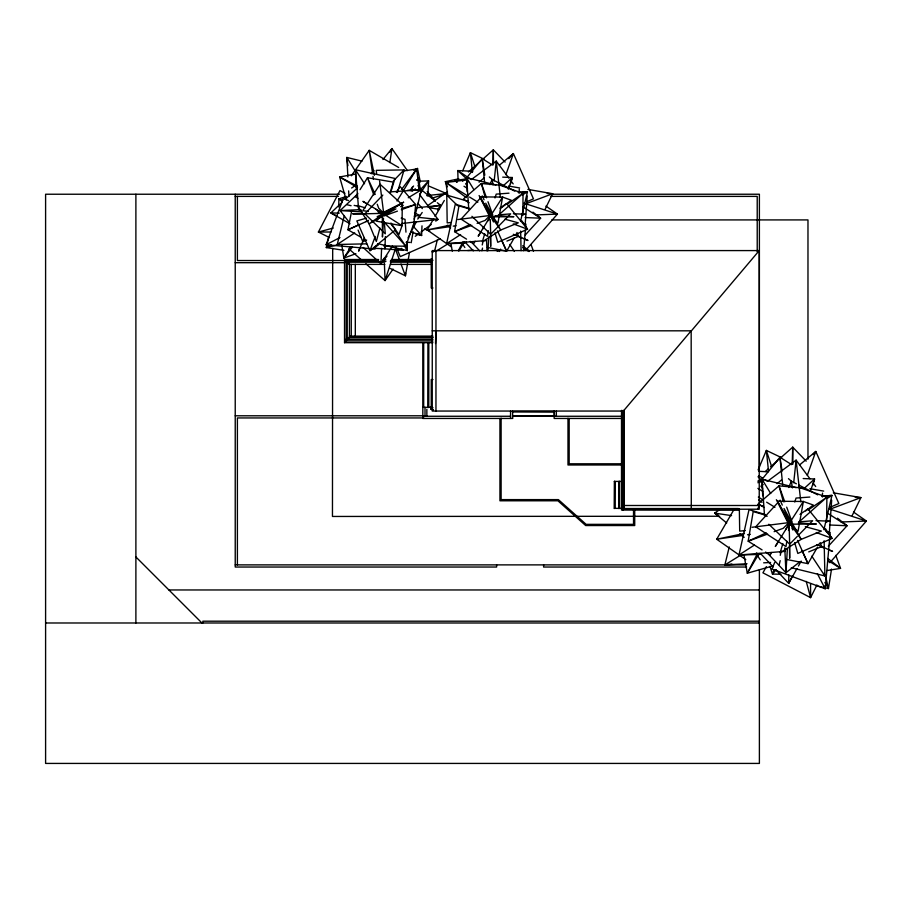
<?xml version="1.0" encoding="UTF-8"?>
<svg xmlns="http://www.w3.org/2000/svg" width="912" height="912" viewBox="0 0 912 912"><rect width="100%" height="100%" fill="white"/><g stroke="black" fill="none" stroke-linecap="round" stroke-linejoin="round"><path stroke-width="1.37" d="M332.686 248.372L332.458 516.454L719.705 516.249M522.85 215.312L523.043 193.367L498.545 184.714M826.648 522.428L826.876 497.2L798.524 487.179M338.751 206.99L338.888 198.862L346.366 196.445M788.823 574.948L788.663 583.327L776.055 569.966M519.156 193.07L519.259 189.251M822.407 497.017L822.51 493.118M492.833 165.311L493.324 149.819L482.938 159.041M792.186 464.094L792.722 447.154L780.034 458.405M435.503 343.528L435.959 330.817M385.388 236.55L384.91 248.828L403.15 250.367L401.314 248.349M421.994 225.857L421.629 235.49L415.439 233.723M405.532 273.076L405.418 275.8L390.142 268.379M381.604 248.303L380.942 263.773L363.158 247.494M427.853 196.012L428.583 180.918L418.631 181.214M525.118 225.367L527.216 196M829.339 532.551L831.676 500.221M383.485 218.173L382.459 237.029L382.276 212.952L362.93 201.347L367.547 204.185M487.92 250.754L488.752 236.915M787.387 548.671L785.939 572.713L800.189 561.553M523.579 250.686L525.426 229.71M525.677 226.917L525.928 224.124L523.214 223.486M413.82 224.66L415.644 204.527L400.037 186.493L396.378 192.364M494.167 180.941L496.276 161.116L471.31 179.584M793.714 482.699L796.108 460.138L767.71 481.137M389.846 162.61L391.932 148.576L407.39 170.612M488.353 230.736L487.475 236.311L461.096 219.131L457.949 219.53M786.839 541.215L785.996 546.562L755.672 526.817L752.058 527.273M788.515 530.522L789.359 525.187M831.527 569.077L828.449 588.559L816.149 585.755M407.584 263.42L405.418 275.8L400.995 264.013M408.063 260.661L409.499 252.407M411.187 242.774L413.113 231.773M785.449 548.579L784.97 551.372L738.994 555.009L749.014 509.648L764.906 514.425M351.736 210.547L347.951 229.778L361.175 237.337M328.787 236.653L326.291 247.562L343.927 250.344M375.664 246.377L375.026 249.079L372.233 248.828M520.524 221.331L527.467 191.805L518.939 192.443M823.912 529.678L831.961 495.41L822.293 496.128M482.22 244.986L483.189 240.95M780.25 555.328L781.231 551.201M481.889 250.789L482.551 248.064M779.201 564.767L780.193 560.675M366.67 243.835L337.246 244.484L344.303 215.688M414.185 219.131L421.412 189.753L407.539 190.346M434.625 250.925L437.315 239.913M729.258 546.949L724.858 564.938L747.031 563.741M379.951 228.08L376.314 241.441L369.109 223.839L357.333 205.496L365.313 207.868M510.56 183.711L512.339 177.521L502.706 177.145M812.763 485.309L814.576 478.982L803.187 478.549M390.222 192.637L393.243 182.092L367.49 177.737L360.012 189.696M397.438 192.523L404.05 169.917L376.268 170.339L376.656 174.386M484.705 233.825L482.345 241.817L500.688 230.041L518.278 222.836L504.929 219.188M488.65 220.522L489.835 216.52M782.861 543.575L780.102 552.889L801.181 539.357L821.404 531.069L805.285 526.68M787.979 526.281L788.766 523.613M390.974 191.68L394.942 178.444L355.486 169.735L355.908 184.919M494.988 197.961L496.219 194.131L508.999 193.173M794.785 502.01L796.051 498.066L809.856 497.051M395.968 247.061L385.046 280.577L365.86 263.762M508.337 189.24L512.339 177.521L503.048 185.968M810.437 491.112L814.576 478.982L804.076 488.536M414.436 221.696L405.783 246.194L383.827 246.001M773.878 570.103L772.475 574.081L780.923 574.229M505.886 174.682L513.388 153.569L533.463 198.873L527.011 201.609M807.314 475.289L815.784 451.451L838.858 503.527L829.84 507.357M369.428 248.588L326.097 244.747L343.311 198.406L348.43 200.572M375.254 236.402L369.941 250.697L356.843 220.921L366.339 218.15M364.344 237.77L358.633 251.165L360.16 247.334M489.938 184.634L492.127 179.436L489.322 176.951M788.686 487.51L791.342 481.183L788.481 478.652M462.703 170.829L470.387 152.657L484.42 159.372M758.111 469.897L766.354 450.414L781.641 457.71M774.698 562.487L771.94 568.997L825.223 588.787L830.194 532.551L826.169 531.605M758.351 507.414L759.24 505.499L623.363 505.499L623.797 507.927M545.216 209.008L552.649 193.732L527.877 189.4M852.196 515.542L860.905 497.61L833.329 492.799M816.947 584.968L810.597 597.634L762.922 572.827L766.376 566.626M407.983 237.929L416.453 221.57M417.753 219.051L422.188 212.473M458.394 250.675L462.954 241.84M757.598 553.333L747.316 573.215L773.205 565.816M792.528 575.871L788.663 583.327L797.031 568.495M499.263 251.507L500.62 249.113M798.422 566.033L801.215 561.085M389.846 152.224L391.932 148.576L382.949 159.532M514.174 237.975L506.627 251.188L487.396 247.414M817.483 547.097L808.009 563.662L786.361 559.409M433.622 218.891L427.192 229.938L451.486 246.992M435.047 216.429L444.326 200.469M734.297 508.999L716.707 539.231L745.799 559.66M475.118 241.235L473.716 243.629L470.136 241.384M771.62 552.524L770.184 554.963L765.556 552.068M458.918 250.982L464.003 242.455M758.214 554.986L747.316 573.215L743.975 555.1M410.742 190.665L413.558 185.991M417.08 180.143L418.494 177.806L420.364 190.106M397.005 201.005L416.67 169.016L402.899 171.068M481.034 231.602L478.196 236.219L490.975 215.437L479.096 195.544L489.79 216.862L513.866 216.691L495.022 215.665M482.459 229.3L483.873 226.985M487.43 221.217L490.268 216.6M778.267 541.682L775.325 546.459L790.02 522.576M785.62 529.735L789.29 523.762M357.766 193.287L355.52 196.878L357.903 198.28M350.63 247.289L343.847 258.085L341.863 245.567M437.589 210.034L440.542 205.348L437.304 202.726M491.021 215.164L502.592 197.095L511.222 200.184L501.315 207.822M392.32 246.126L380.942 263.773L387.007 256.078M410.092 190.517L412.384 187.051M416.966 180.12L418.494 177.806M419.885 193.937L428.583 180.918L419.919 190.163M393.049 269.074L385.046 280.577L384.408 263.728M351.337 175.799L369.212 150.343L398.669 167.489M401.565 189.445L416.67 169.016L419.224 190.141M352.488 246.935L343.847 258.085L355.885 253.707M465.576 179.117L482.197 158.608L491.557 164.502M760.859 480.772L779.931 457.243L791.639 464.63M371.264 173.782L373.966 170.487M776.044 569.84L772.475 574.081L769.967 566.352M623.363 411.05L432.254 411.05L432.254 250.583L759.24 250.583L759.24 509.204L623.363 509.204L623.363 411.05L691.171 330.817L691.296 509.204M691.296 330.965L759.24 250.583M464.846 247.528L462.566 244.051L464.402 241.942M759.183 553.356L757.359 555.454L760.232 559.82M382.846 213.454L376.132 221.114L402.055 225.743L398.966 234.384L391.328 224.466M508.828 158.654L513.388 153.569L499.434 165.186M812.934 454.621L815.784 451.451L799.653 464.881M525.301 234.943L540.622 218.196L532.916 212.143M828.301 546.265L847.088 525.745L837.501 518.198M350.732 246.776L348.806 248.816L361.597 260.023M382.835 195.077L364.88 213.818L352.67 213.818L363.899 213.647M393.357 180.941L404.05 169.917M797.316 536.393L789.655 544.202L789.667 558.247L789.461 545.467M799.231 534.432L812.626 520.752L798.787 521.915M378.628 259.51L344.531 259.51L344.531 342.684L349.421 337.805L349.421 262.2L384.807 262.2M428.047 407.504L428.218 342.798M614.278 508.531L614.437 481.422M618.815 508.531L618.986 481.422M488.718 216.805L485.047 220.442L477.101 223.36M787.729 523.841L783.203 528.31L774.128 531.662M342.137 202.293L330.851 212.941L350.037 223.771M345.215 199.386L357.538 187.758M357.572 194.074L340.085 210.581L349.467 222.562M498.921 214.799L523.043 193.367L506.912 204.391M799.151 521.835L826.876 497.2L808.26 509.933M468.415 171.935L480.863 160.877M765.248 471.538L768.417 468.722M770.526 466.841L777.925 460.286M479.051 182.161L484.409 177.692M777.07 483.691L781.367 480.1M497.234 251.381L499.411 249.671M805.638 510.925L813.299 505.031L803.369 501.486L777.56 501.235L788.584 522.314M411.996 191.36L415.37 188.795M415.268 236.322L418.676 233.791M420.956 232.104L431.194 224.5M435.754 221.114L438.022 219.427L419.566 194.461M467.913 182.104L465.633 183.779L467.343 186.025M763.173 484.5L760.893 486.176L762.569 488.376M382.812 214.183L369.109 223.839L395.945 208.894L383.952 213.385M427.739 205.588L447.461 191.748M462.544 181.18L466.021 178.729M720.355 509.124L714.666 513.114L726.704 522.986M757.918 482.779L761.338 480.385M499.856 208.187L506.536 203.536L527.546 229.208L497.77 242.296L494.988 232.811M800.006 514.402L807.907 508.885L832.063 538.399L797.829 553.447L794.66 542.606M378.389 244.929L369.941 250.697L395.614 229.699L390.952 223.018M337.246 244.484L354.722 232.925M351.622 188.009L355.099 185.717L357.208 187.553M460.617 234.578L446.584 243.652L455.293 204.197L469.851 208.563M754.441 545.023L738.994 555.009L756.869 554.507M522.69 194.815L527.467 191.805L518.221 192.569M827.218 498.397L831.961 495.41L822.043 496.231M435.491 251.552L447.484 244.131M740.555 555.226L724.858 564.938L731.903 564.049M408.268 197.767L421.412 189.753L389.96 191.908M331.159 244.724L326.291 247.562L337.087 245.032M346.218 339.036L349.421 337.303L432.926 337.303M462.566 244.051L466.271 242.056M760.996 553.504L757.359 555.454L756.401 552.82M385.274 212.177L402.26 203.296L402.055 225.743L385.103 214.89M326.097 244.747L339.994 237.53M790.168 522.69L791.992 521.778L786.691 507.14M377.18 216.646L380.578 214.981M469.999 224.512L454.575 231.659L466.545 239.138M766.274 532.825L748.182 541.204L762.079 549.902M359.476 224.5L347.951 229.778L368.288 220.636M365.883 221.57L368.448 220.396M366.658 240.038L362.862 241.771L358.063 230.086M440.405 238.841L400.265 256.614L396.982 248.873M385.058 213.362L388.945 211.675M400.619 206.648L403.218 205.531L380.019 184.247L379.62 181.1M413.638 170.088L417.491 168.481L420.329 182.012M506.924 241.087L518.609 236.288L528.014 240.506L524.183 238.99M808.727 551.897L821.792 546.539L832.588 551.384L828.7 549.845M434.055 251.336L435.959 250.583L435.959 411.05M525.13 204.037L552.649 193.732L547.189 193.504M830.672 508.942L860.905 497.61L855.239 497.382M471.8 225.31L454.575 231.659L458.941 205.895L469.475 208.928M767.642 534.044L748.182 541.204L753.198 511.598L765.316 515.086M384.397 215.836L397.415 211.128M401.326 209.714L415.644 204.527L402.124 208.255M431.878 198.28L446.481 193.538L428.309 185.854M333.245 228.046L318.402 232.036L339.982 190.562L344.918 193.31M458.861 178.809L445.33 181.659L447.473 186.789M450.756 224.99L427.192 229.938L450.517 226.529M744.443 533.417L716.707 539.231L743.348 535.344M354.882 174.169L339.64 176.974L346.195 199.876M414.208 216.167L419.714 215.278L414.504 213.089M428.138 207.309L440.542 205.348L415.769 207.833M826.933 570.547L840.545 568.393L835.814 555.374M454.655 180.644L456.992 182.058L454.655 180.644L466.955 178.786M757.769 481.137L763.196 480.316M453.264 226.13L456.011 225.731M747.555 534.74L750.359 534.329M489.356 215.563L461.096 219.131L482.368 195.932L484.055 199.819M788.413 522.679L755.672 526.817L780.136 500.152L782.279 505.111M466.978 179.915L445.865 182.468L447.917 196.24M758.704 482.197L762.82 481.696M401.747 223.531L438.022 219.427L418.198 217.33M426.691 195.601L446.481 193.538M451.235 222.482L447.188 222.881L446.766 195.1L468.038 201.313M745.298 530.579L739.689 531.126L739.347 508.907M521.55 214.605L525.677 214.229L513.399 213.75M825.725 521.561L829.909 521.185L816.035 520.638M498.362 214.89L510.64 213.864L490.656 234.259L490.667 246.479L490.485 235.239M486.575 240.506L446.584 243.652L463.148 243.196M467.742 250.492L473.317 250.184M763.663 562.841L770.594 562.465M360.525 209.623L340.085 210.581L362.224 211.915M536.359 214.901L557.426 214.103L525.654 250.344L522.599 247.46M841.046 521.995L866.4 521.026L829.886 562.693L827.834 560.755M379.563 213.431L364.88 213.818L385.286 233.791L384.26 221.513M330.976 232.001L318.402 232.036L329.506 237.599M339.446 194.233L45.6 194.233L45.6 763.424L759.388 763.424L759.388 569.738M551.429 194.233L759.388 194.233L759.388 467.434M235.228 196.388L338.512 196.388M550.711 196.388L757.222 196.388L757.222 251.872M551.84 219.917L807.975 219.917L807.975 459.215M432.254 251.712L433.097 251.712M432.254 251.929L433.097 251.929M382.892 259.51L385.73 259.51M391.408 259.51L431.182 259.51M345.374 260.353L376.884 260.353M391.009 260.353L431.969 260.353M345.545 260.536L237.394 260.536L237.394 196.388M378.936 261.197L346.218 261.197L346.218 340.997L432.926 340.997M383.2 261.197L386.05 261.197M390.302 261.197L431.513 261.197M390.461 262.2L431.513 262.2M235.228 262.69L344.816 262.69M344.531 259.51L349.421 264.389L384.807 264.389M390.461 264.389L431.513 264.389M432.926 287.964L431.251 287.964L431.251 258.666L432.926 260.353M432.254 330.817L691.171 330.817M349.421 336.118L432.926 336.118M432.926 337.805L347.233 337.805L347.233 261.197M346.218 339.492L432.926 339.492M344.531 342.684L432.926 342.684M432.926 379.563L431.251 379.563L431.251 409.192L432.926 409.192M432.356 407.345L422.826 407.345L422.826 418.448L512.738 418.448L512.567 411.209M431.41 407.504L432.926 407.504M432.254 409.705L433.097 409.705M432.254 409.921L433.097 409.921M512.567 411.551L554.473 411.551M512.567 411.722L554.485 411.882M512.567 415.758L554.325 415.758M235.228 415.792L427.352 415.792M512.567 416.1L554.325 416.1M422.826 416.26L510.549 416.26M512.567 416.26L621.961 416.26M423.818 417.947L237.394 417.947L237.394 564.881M621.95 418.448L554.154 418.448L554.154 411.164M621.893 463.798L569.168 463.798L569.168 418.494M622.132 464.983L567.982 464.983L567.982 418.255M614.289 481.422L621.756 481.422M614.437 508.36L621.756 508.36M623.192 508.531L738.355 508.531L738.355 510.218L621.505 510.047L621.505 410.354M235.228 564.881L745.834 564.881M746.609 567.036L543.609 567.036L543.609 564.881M168.902 589.961L759.388 589.961M759.388 621.197L202.852 621.197L202.852 622.987M45.6 622.987L759.388 622.987M339.321 213.112L330.851 212.941L336.927 216.098M406.079 242.307L409.898 242.41M525.141 217.546L540.622 218.196L522.975 206.819M830.045 525.016L847.088 525.745L827.161 512.897M472.849 171.296L457.767 170.555L458.063 180.508M758.704 471.31L768.303 471.789M373.783 248.269L384.91 248.828L384.659 246.08M798.331 523.021L816.343 524.012L788.663 524.206L776.363 499.708L789.302 521.368M501.497 185.318L481.365 183.506L463.342 199.112L469.201 202.772M802.115 487.954L778.985 485.868L758.26 503.8L764.222 507.517M429.632 207.845L439.459 209.304M731.572 515.633L714.666 513.114L718.314 515.2M368.414 211.504L362.839 210.626L380.019 184.247L383.576 212.507M378.184 213.043L382.367 213.704M361.334 210.193L358.644 209.726L355.486 169.735L364.561 183.768M508.611 186.037L519.623 187.963M809.89 488.707L823.684 491.112M789.712 523.522L790.818 523.135L790.305 521.641L789.199 522.017L789.233 522.85M377.819 243.686L407.333 250.618L406.706 242.102M354.164 205.382L359.545 206.659M346.993 204.71L351.086 205.713M361.984 161.139L346.845 157.445L347.905 176.962M791.297 567.731L824.904 575.962L824.129 540.748M495.968 184.965L466.602 177.726L467.183 191.6M796.108 487.624L761.999 479.222L762.706 495.809M377.876 211.39L380.475 212.131M757.804 504.621L763.127 506.183M378.628 211.812L381.296 212.599M401.189 218.15L405.019 219.37L405.965 232.15M767.186 516.249L764.484 515.383L761.999 479.222L770.697 493.483M523.91 203.182L557.426 214.103L545.923 206.101M829.088 508.873L866.4 521.026L853.541 512.077M411.209 231.933L421.629 235.49L413.17 226.199M342.878 200.264L338.888 198.862L342.137 201.598M424.456 229.037L429.746 230.918M513.239 223.885L527.546 229.208L521.778 220.75M513.285 234.304L518.609 236.288L516.887 232.492M816.297 532.528L832.063 538.399L825.417 528.675M816.685 544.635L821.792 546.539L820.048 542.72M519.076 236.96L521.63 237.975M820.903 546.744L823.502 547.781M357.31 186.105L339.64 176.974L355.475 186.436M514.767 191.167L492.127 179.436L493.016 184.931M796.37 483.793L791.342 481.183L792.425 487.897M798.889 485.093L817.745 494.863M464.003 186.287L467.514 188.408M757.895 488.387L762.694 491.283M467.195 195.59L445.865 182.468L466.283 197.585M469.555 197.038L477.854 202.145M375.619 209.156L382.55 213.419M758.328 497.074L763.082 499.993M766.639 502.181L774.938 507.289M524.126 248.509L528.926 251.53M829.76 561.61L840.545 568.393L827.731 558.452M470.786 179.254L457.767 170.555L465.986 178.262M758.898 475.688L762.421 478.048M764.78 479.621L767.129 481.194M758.579 499.776L761.987 502.295M522.667 245.784L529.359 250.982M418.95 187.849L435.138 200.971M447.336 225.184L450.619 227.886M739.826 533.748L744.203 537.328M758.009 476.748L762.101 480.59M471.914 216.315L490.656 234.259L490.28 219.587M768.827 524.252L789.655 544.202L789.131 524.069M446.766 195.1L457.778 205.793M554.485 416.431L554.325 411.209M135.888 556.947L201.928 622.987M382.345 211.88L378.708 208.198L377.249 204.231M806.197 461.164L792.722 447.154L792.916 464.174M505.111 162.074L493.324 149.819L493.483 163.75M767.767 553.447L785.939 572.713L784.776 547.895M470.923 241.566L479.655 250.834M760.528 553.527L773.137 566.888M465.576 242.638L473.317 250.846M427.215 191.566L435.503 200.902M384.351 222.072L405.783 246.194L394.748 230.075M417.878 203.273L422.347 208.643M809.981 478.811L796.108 460.138L800.827 501.839M813.242 483.212L815.681 486.506M508.942 178.193L496.276 161.116L500.38 197.402M510.64 180.462L513.171 183.882M491.032 216.338L500.688 230.041L485.743 203.205L490.234 215.186M417.97 185.695L420.409 189.172M811.817 556.172L824.904 575.962L824.186 573.295M509.762 244.416L514.391 251.416M404.335 245.841L407.333 250.618L406.684 242.695M355.019 170.647L346.845 157.445L347.894 165.745M473.887 189.685L466.602 177.726L468.757 209.19M824.881 582.449L828.449 588.559L825.862 577.535M347.689 261.197L349.421 264.389M355.099 185.717L357.094 189.434M817.38 573.705L825.223 588.787L824.893 586.04M791.798 527.797L792.904 530.066M491.83 218.572L493.483 221.958M375.231 194.438L367.49 177.737L373.829 194.951M802.081 550.723L808.009 563.662L797.555 540.406M501.931 240.95L506.627 251.188L497.485 230.861M787.102 516.295L789.245 521.265M487.966 208.905L490.2 214.092M395.603 249.592L399.524 260.08M784.765 501.828L778.985 485.868L783.385 501.839M531.035 244.598L533.474 251.29M486.552 197.824L481.365 183.506L485.093 197.026M487.977 201.734L492.685 214.753M771.563 466.431L766.354 450.414L768.531 471.299M474.696 165.938L470.387 152.657L472.439 172.448M806.231 581.389L810.597 597.634L810.563 583.737M374.444 175.298L369.212 150.343L372.609 173.679M451.018 244.268L452.295 251.188M782.12 471.105L779.931 457.243L782.713 485.047M484.808 175.138L482.197 158.608L484.682 183.38M373.008 176.415L373.407 179.162M348.658 190.893L348.954 196.479M486.529 239.981L487.042 250.891M384.191 258.107L384.294 260.912M520.649 231.078L521.083 250.686M757.906 508.36L757.906 509.204M634.718 508.702L634.718 525.54L585.675 525.54L557.916 500.791L499.936 500.791L499.936 418.505M633.532 508.805L633.532 524.354L586.12 524.354L558.372 499.616L501.121 499.616L501.121 418.198M624.686 508.36L624.686 509.204M624.116 410.856L624.116 507.608M623.774 411.187L623.774 507.938M623.192 410.32L623.192 510.218M619.487 481.422L619.487 508.36M619.145 481.422L619.145 508.508M614.939 481.422L614.939 508.36M614.608 481.422L614.608 508.36M556.343 411.164L556.343 416.26M510.549 411.164L510.549 418.448M496.618 564.881L496.618 567.036L235.228 567.036L235.228 194.233M430.931 406.604L430.931 409.442M428.72 342.798L428.72 407.345M428.389 342.798L428.389 407.482M426.862 409.26L426.862 414.743M425.015 407.345L425.015 416.26M423.67 342.798L423.67 407.345M423.328 342.798L423.328 407.345M423.168 342.798L423.168 407.345M355.315 264.389L355.315 336.118M351.268 264.389L351.268 336.118M135.888 194.233L135.888 622.987M382.88 213.864L383.211 214.822L384.625 213.796L382.88 213.864M502.592 197.095L497.963 223.018L490.291 216.292L480.134 196.878L502.592 197.095M803.369 501.486L798.057 531.286L789.233 523.556L803.369 501.486M417.491 168.481L416.248 170.989L417.491 168.481M490.645 214.525L490.291 215.688L491.283 216.372L491.648 215.209L490.645 214.525M403.594 202.247L383.701 214.138L382.276 212.952L403.594 202.247M447.838 182.902L445.33 181.659L447.849 182.959M801.181 539.357L789.165 522.28L784.012 508.508L801.181 539.357"/></g></svg>
